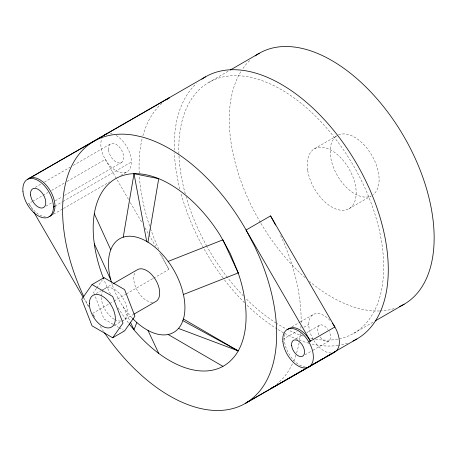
<?xml version="1.0" encoding="UTF-8"?>
<svg xmlns="http://www.w3.org/2000/svg" width="457" height="457" viewBox="0 0 457 457"><rect width="100%" height="100%" fill="white"/><g stroke="black" fill="none" stroke-linecap="round" stroke-linejoin="round"><path stroke-width="0.34" stroke-dasharray="2.29 1.71" d="M96.421 288.413L93.645 292.366L94.159 293.697M96.815 287.847L102.374 279.941M276.542 384.508L283.089 378.242A151.364 87.39 60 0 0 292.68 363.241M208.815 82.42L229.117 70.692M35.189 187.393L41.33 183.845M44.398 182.075L70.189 167.188M73.257 165.411L110.714 143.789M27.329 204.416L31.939 201.754M32.556 201.4L47.968 192.5M51.67 190.363L64.614 182.886M67.082 181.463L105.31 159.396L128.56 199.538M46.003 206.118L52.144 202.577M55.211 200.8L61.963 196.904M64.42 195.482L121.522 162.515M54.96 206.118L62.358 201.845M62.975 201.491L131.41 161.978M53.56 214.236L62.809 208.9M63.426 208.541L109.669 181.846M120.762 175.437L126.932 171.878M314.41 148.793L337.346 135.552A34.595 19.977 60 0 0 336.786 174.511A34.595 19.977 60 0 0 370.77 196.064M96.147 293.525L100.923 290.772M101.517 290.429L113.045 283.774M92.537 313.462L109.183 303.848M109.8 303.494L113.502 301.357M114.119 301.003L125.829 294.239M126.446 293.88L152.958 278.576M153.575 278.222L168.987 269.322L165.617 263.215A151.364 87.39 60 0 1 161.475 255.035M114.53 325.361L121.088 321.574M121.688 321.231L133.261 314.547M349.005 208.718L371.335 195.825M291.846 326.869L299.798 322.276M300.409 321.922L313.251 314.507M282.78 339.414L297.153 331.119M303.882 327.235L308.772 324.407M295.89 338.888L301.94 335.398M306.773 332.605L319.466 325.275A9.191 5.307 60 0 1 328.017 329.566M305.082 354.803L312.337 350.616M312.942 350.268L328.657 341.196A9.191 5.307 60 0 0 329.217 331.645M353.689 333.353L373.38 321.979M113.068 324.224L103.962 318.963L94.416 294.359M113.679 324.573L118.534 327.378M119.14 327.726L123.39 330.183M130.348 202.622L142.156 223.005M145.018 227.946L148.594 234.121M148.953 234.738L155.751 246.472M159.687 253.264L168.987 269.322M32.79 210.329L28.86 203.531A21.622 12.482 60 0 0 42.981 216.441M83.591 298.021L88.601 306.664M93.599 315.29L95.01 317.729M93.102 314.485L93.953 316.021M123.23 306.847L129.817 320.883M280.644 235.561L283.089 240.919A151.364 87.39 60 0 1 301.089 323.339M300.997 325.984A151.364 87.39 60 0 1 300.809 329.36M300.443 333.541A151.364 87.39 60 0 1 299.541 340.294M299.072 342.916A151.364 87.39 60 0 1 296.102 354.512M295.89 355.163A151.364 87.39 60 0 1 293.508 361.39M158.796 249.311A151.364 87.39 60 0 1 150.313 228.072M149.65 226.135A151.364 87.39 60 0 1 139.368 176.002M139.214 173.226A151.364 87.39 60 0 1 142.178 138.562M142.887 135.838A151.364 87.39 60 0 1 162.612 102.642M116.118 135.495A21.622 12.482 60 0 1 131.279 164.212A21.622 12.482 60 0 1 112.159 167.925A21.622 12.482 60 0 1 101.991 138.243M110.268 133.461A21.622 12.482 60 0 1 112.159 133.815M103.688 331.593A151.364 87.39 60 0 1 100.197 326.287M88.509 306.104A151.364 87.39 60 0 1 84.722 298.535M45.523 216.978A21.622 12.482 60 0 1 43.626 216.629M347.634 343.156A151.364 87.39 60 0 1 338.757 345.321M338.1 345.418A151.364 87.39 60 0 1 310.977 343.773M308.949 343.253A151.364 87.39 60 0 1 284.168 333.113M283.586 332.793A151.364 87.39 60 0 1 277.747 329.383M277.165 329.023A151.364 87.39 60 0 1 246.849 305.053M244.489 302.728A151.364 87.39 60 0 1 223.462 278.547M223.039 277.987A151.364 87.39 60 0 1 203.822 248.505M203.474 247.888A151.364 87.39 60 0 1 180.903 192.945M179.898 189.095A151.364 87.39 60 0 1 174.38 152.918M174.277 150.17A151.364 87.39 60 0 1 196.339 83.625M152.604 302.345A18.377 10.614 60 0 1 137.271 290.458A18.377 10.614 60 0 1 135.443 271.567M120.779 321.031A18.377 10.614 60 0 1 114.85 319.597M114.284 319.289A18.377 10.614 60 0 1 101.288 296.776M101.3 296.136A18.377 10.614 60 0 1 102.705 290.778M103.476 289.709A18.377 10.614 60 0 1 122.527 297.438A18.377 10.614 60 0 1 123.476 320.197M132.073 317.901A54.057 31.213 60 0 1 123.43 307.15L121.493 304.202A54.057 31.213 60 0 1 111.776 283.357M128.417 322.876A108.115 62.42 60 0 1 118.106 307.789M110.537 294.211A108.115 62.42 60 0 1 103.933 279.53M305.447 367.051A21.622 12.482 60 0 1 289.515 354.815A21.622 12.482 60 0 1 284.831 334.261M331.125 352.97A21.622 12.482 60 0 1 313.982 340.688M313.251 339.477A21.622 12.482 60 0 1 311.348 316.09A21.622 12.482 60 0 1 329.914 320.3M178.904 153.958A144.875 83.642 60 0 1 266.648 82.369A144.875 83.642 60 0 1 380.698 236.903A144.875 83.642 60 0 1 315.587 339.157M312.908 338.66A144.875 83.642 60 0 1 309.703 337.946M303.202 336.101A144.875 83.642 60 0 1 276.782 323.482M276.222 323.128A144.875 83.642 60 0 1 245.409 298.004M243.478 296.033A144.875 83.642 60 0 1 227.969 278.153M227.563 277.633A144.875 83.642 60 0 1 207.141 246.763M206.81 246.174A144.875 83.642 60 0 1 186.022 196.521M185.285 193.865A144.875 83.642 60 0 1 178.933 154.615M394.071 308.606A144.875 83.642 60 0 1 380.327 310.943M379.67 310.971A144.875 83.642 60 0 1 309.538 281.438M305.19 277.707A144.875 83.642 60 0 1 260.639 222.913M260.29 222.331A144.875 83.642 60 0 1 241.187 71.109M242.987 68.384A144.875 83.642 60 0 1 250.436 59.821M338.511 134.958A34.595 19.977 60 0 1 371.941 155.523A34.595 19.977 60 0 1 373.038 194.756M328.657 341.196A9.191 5.307 60 0 1 320.106 336.906M318.906 334.827A9.191 5.307 60 0 1 319.466 325.275M307.715 170.41A34.595 19.977 60 0 0 347.84 209.306A34.595 19.977 60 0 0 339.568 156.545A34.595 19.977 60 0 0 307.715 170.41M108.538 149.93A10.814 6.244 60 0 0 120.774 162.846A10.814 6.244 60 0 0 119.043 146.686A10.814 6.244 60 0 0 108.538 149.93"/><path stroke-width="0.69" d="M147.959 242.204L158.722 178.681L134.004 173.7L123.23 237.189M132.536 318.386A54.057 31.213 60 0 0 134.409 320.271L136.803 322.488A54.057 31.213 60 0 0 146.697 329.703L149.199 331.057A54.057 31.213 60 0 0 167.936 334.53L169.97 334.021A54.057 31.213 60 0 0 177.025 329.943L178.481 328.44A54.057 31.213 60 0 0 182.012 322.848L183.623 318.306A54.057 31.213 60 0 0 183.623 295.462L182.012 289.064A54.057 31.213 60 0 0 178.481 279.393L177.025 276.205A54.057 31.213 60 0 0 169.97 263.986L167.936 261.13A54.057 31.213 60 0 0 149.199 242.964L146.697 241.427A54.057 31.213 60 0 0 136.803 237.223L134.409 236.675A54.057 31.213 60 0 0 123.43 237.114L121.493 237.829A54.057 31.213 60 0 0 111.382 248.288L110.503 250.482A54.057 31.213 60 0 0 110.503 278.856L111.382 282.066M136.803 322.488L134.004 329.805L130.416 322.156M92.04 284.568L81.717 299.249L92.04 325.852L112.679 337.769L124.607 330.879L134.924 316.198L124.607 289.601L103.962 277.679L92.04 284.568L112.679 296.484L123.002 323.082L112.679 337.769M103.168 278.81L103.962 277.679M166.188 99.866L169.633 97.609L27.329 179.447M104.476 332.759A151.364 87.39 60 0 0 135.232 369.49L141.933 375.711A151.364 87.39 60 0 0 245.318 403.411L250.105 400.269L254.543 396.585L258.628 392.369A151.364 87.39 60 0 0 258.628 255.04L254.543 246.112L245.318 228.631A151.364 87.39 60 0 0 141.933 136.957L135.232 135.432A151.364 87.39 60 0 0 93.953 141.242L89.166 144.378A151.364 87.39 60 0 0 83.814 296.633M273.417 386.902L270.55 388.781L334.872 351.964L308.881 366.971M205.57 76.799L28.86 178.567A21.622 12.482 60 0 1 51.167 192.288A21.622 12.482 60 0 1 48.979 216.669M230.351 69.984L259.268 53.286M53.429 207.004L54.96 206.118M113.656 283.42L137.511 269.647A18.377 10.614 60 0 1 155.888 280.261A18.377 10.614 60 0 1 155.888 301.483L133.872 314.193M308.881 342.002L334.872 326.995L270.55 215.898L246.083 230.02L310.412 341.116A21.622 12.482 60 0 0 287.47 329.611M375.226 320.917L404.148 304.219M245.318 403.411L317.466 361.755M318.7 361.041L323.013 358.551M324.247 357.837L331.651 353.564M332.885 352.855L356.934 338.968M246.083 402.908L310.412 366.086A21.622 12.482 60 0 1 309.429 366.56M168.136 261.41L222.919 239.834L238.2 272.869L240.262 279.318A108.115 62.42 60 0 1 240.262 346.886C236.218 355.917 229.225 363.823 220.04 367.799A108.115 62.42 60 0 1 159.653 354.084C149.051 346.292 139.671 336.929 131.41 326.709A108.115 62.42 60 0 1 129.262 323.984M183.406 294.514L238.223 272.932M178.481 328.44L238.223 350.913L183.406 319.003M182.897 320.654L238.223 350.913M168.136 334.478L222.919 366.343M33.864 212.179L83.237 297.404M270.55 215.898L274.234 222.565M274.566 223.17L275.52 225.061M147.959 330.382L158.722 353.37M94.336 213.847L110.771 249.813M94.336 243.861L110.771 279.833M238.2 272.869L230.288 253.601L220.04 235.058A108.115 62.42 60 0 0 159.653 179.041C150.77 175.305 141.093 173.009 131.41 173.809A108.115 62.42 60 0 0 94.65 211.814L93.839 217.041A108.115 62.42 60 0 0 93.839 240.085L94.65 246.26A108.115 62.42 60 0 0 103.425 278.239M134.004 173.7L146.697 241.427M201.817 79.192A151.364 87.39 60 0 1 356.934 164.189A151.364 87.39 60 0 1 352.981 341.019M332.559 323.459A21.622 12.482 60 0 1 333.37 352.615M103.99 135.403A21.622 12.482 60 0 1 107.903 133.518M255.24 55.885A144.875 83.642 60 0 1 404.439 137.443A144.875 83.642 60 0 1 399.252 306.687M30.562 194.95A10.814 6.244 60 0 0 42.792 207.866A10.814 6.244 60 0 0 41.067 191.706A10.814 6.244 60 0 0 30.562 194.95M89.361 303.665A18.377 10.614 60 0 0 108.857 327.915A18.377 10.614 60 0 0 108.857 301.923A18.377 10.614 60 0 0 89.361 303.665M22.981 191.729A21.622 12.482 60 0 0 47.448 217.555A21.622 12.482 60 0 0 43.992 185.239A21.622 12.482 60 0 0 22.981 191.729M282.912 341.796A21.622 12.482 60 0 0 307.378 367.622A21.622 12.482 60 0 0 303.922 335.307A21.622 12.482 60 0 0 282.912 341.796M291.629 345.503A9.191 5.307 60 0 0 302.026 356.477A9.191 5.307 60 0 0 300.557 342.744A9.191 5.307 60 0 0 291.629 345.503"/></g></svg>
